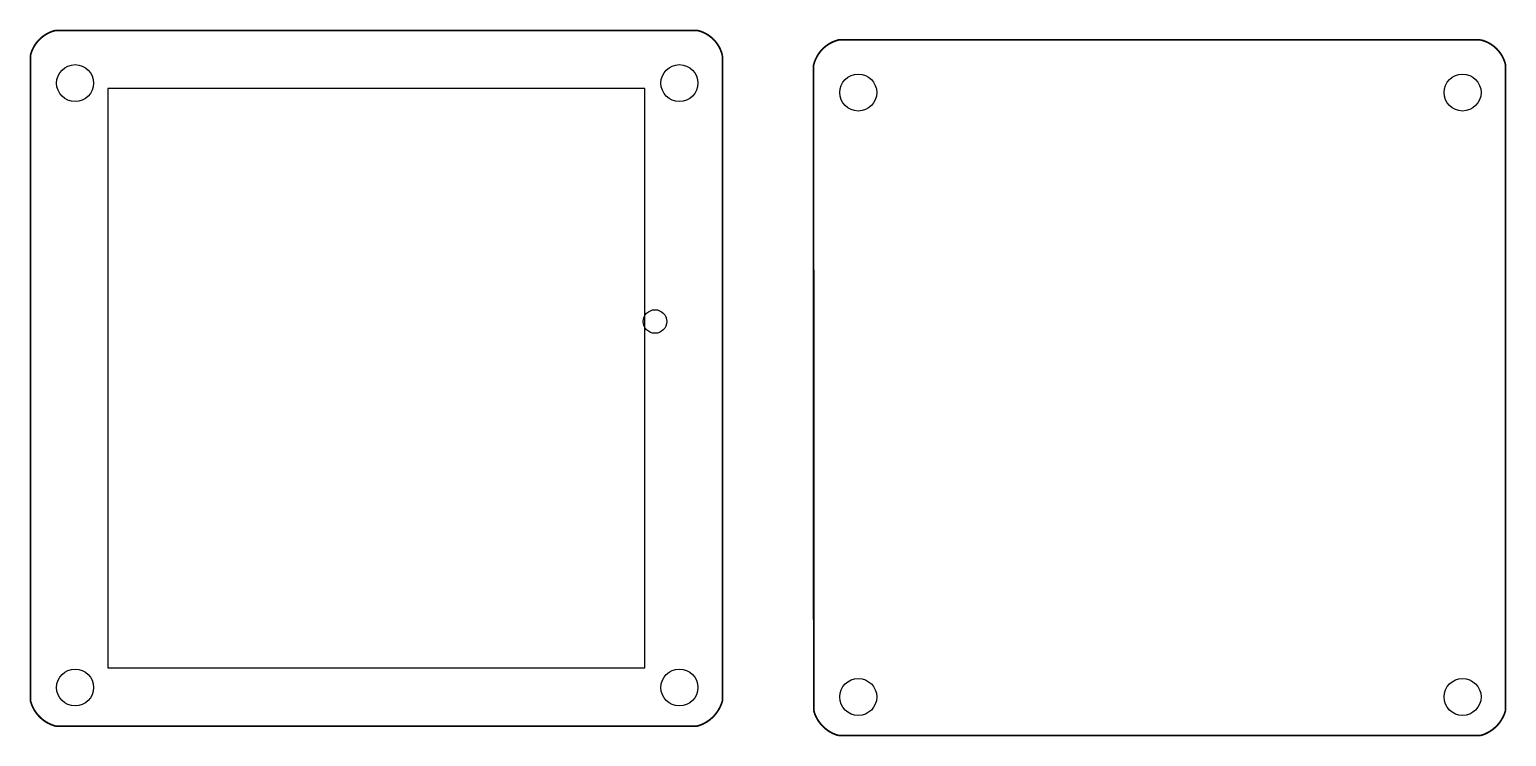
# Model space of a CAD drawing. Header units: millimetres. Extents: x 948.4 to 1036.4, y 537.1 to 579.2.
import ezdxf

# ---------------------------------------------------------------- set-up
doc = ezdxf.new("R2010")
doc.units = ezdxf.units.MM
doc.layers.add('SM002028_PHO', color=7, linetype='Continuous')
doc.layers.add('SSB002029_PHO', color=6, linetype='Continuous')

msp = doc.modelspace()

# ---------------------------------------------------------------- linework, layer by layer
msp.add_lwpolyline([(953.105, 541.209), (985.105, 541.209), (985.105, 575.709), (953.105, 575.709)], close=True)
for centre, radius in [((951.153, 576.04), 1.1), ((987.153, 576.04), 1.1), ((997.812, 575.476), 1.1), ((1033.812, 575.476), 1.1), ((985.7, 561.84), 0.7), ((951.153, 540.04), 1.1), ((987.153, 540.04), 1.1), ((997.812, 539.476), 1.1), ((1033.812, 539.476), 1.1)]:
    msp.add_circle(centre, radius)
at = {"layer": 'SM002028_PHO', "const_width": 0.102}
for points in [[(949.992, 579.179, 0.280475), (948.491, 577.679)], [(996.651, 578.615, 0.280475), (995.151, 577.115)]]:
    msp.add_lwpolyline(points, format="xyb", dxfattribs=at)
at = {"layer": 'SSB002029_PHO', "const_width": 0.102}
for points in [[(988.216, 579.179), (949.992, 579.179)], [(1034.875, 578.615), (996.651, 578.615)], [(948.491, 577.679), (948.497, 539.24)], [(989.716, 539.24), (989.716, 577.679)], [(995.151, 577.115), (995.156, 538.676)], [(1036.375, 538.676), (1036.375, 577.115)], [(949.997, 537.74), (988.216, 537.74)], [(996.656, 537.176), (1034.875, 537.176)]]:
    msp.add_lwpolyline(points, dxfattribs=at)
for points in [[(989.716, 577.679, 0.289313), (988.216, 579.179)], [(1036.375, 577.115, 0.289313), (1034.875, 578.615)], [(948.497, 539.24, 0.269764), (949.997, 537.74)], [(988.216, 537.74, 0.262172), (989.716, 539.24)], [(995.156, 538.676, 0.269764), (996.656, 537.176)], [(1034.875, 537.176, 0.262172), (1036.375, 538.676)]]:
    msp.add_lwpolyline(points, format="xyb", dxfattribs=at)

doc.saveas('drawing.dxf')
